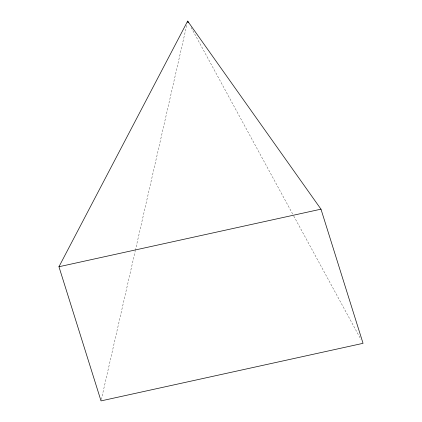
<?xml version="1.0" encoding="UTF-8"?>
<svg xmlns="http://www.w3.org/2000/svg" width="422" height="422" viewBox="0 0 422 422"><rect width="100%" height="100%" fill="white"/><g stroke="black" fill="none" stroke-linecap="round" stroke-linejoin="round"><path stroke-width="0.32" stroke-dasharray="2.11 1.58" d="M101.317 399.613L135.177 251.164M135.325 250.52L186.925 24.312M191.119 27.462L293.459 215.478M293.77 216.059L360.842 339.283"/><path stroke-width="0.63" d="M187.363 22.387L187.658 21.1L320.978 209.17L363.047 343.329L101.022 400.9L58.953 266.741L187.658 21.1L188.602 22.835M58.953 266.741L320.978 209.17"/></g></svg>
